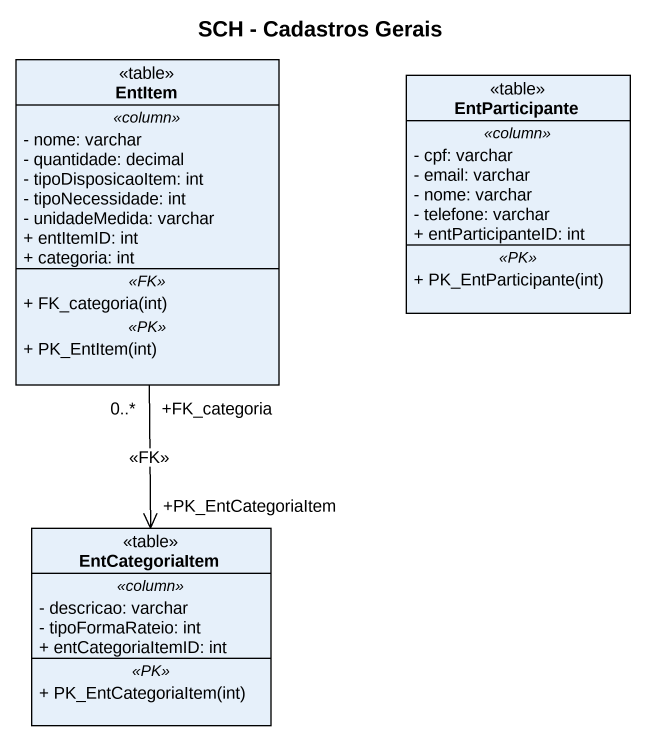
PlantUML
@startuml
title SCH - Cadastros Gerais
hide circle
hide empty members
skinparam classAttributeIconSize 0
class EntItem <<table>> {
  .. <<column>> ..
  - nome: varchar
  - quantidade: decimal
  - tipoDisposicaoItem: int
  - tipoNecessidade: int
  - unidadeMedida: varchar
  + entItemID: int
  + categoria: int
  .. <<FK>> ..
  + FK_categoria(int)
  .. <<PK>> ..
  + PK_EntItem(int)
}
class EntParticipante <<table>> {
  .. <<column>> ..
  - cpf: varchar
  - email: varchar
  - nome: varchar
  - telefone: varchar
  + entParticipanteID: int
  .. <<PK>> ..
  + PK_EntParticipante(int)
}
class EntCategoriaItem <<table>> {
  .. <<column>> ..
  - descricao: varchar
  - tipoFormaRateio: int
  + entCategoriaItemID: int
  .. <<PK>> ..
  + PK_EntCategoriaItem(int)
}
EntItem "+FK_categoria\n0..*" --> "+PK_EntCategoriaItem" EntCategoriaItem : <<FK>>
@enduml
